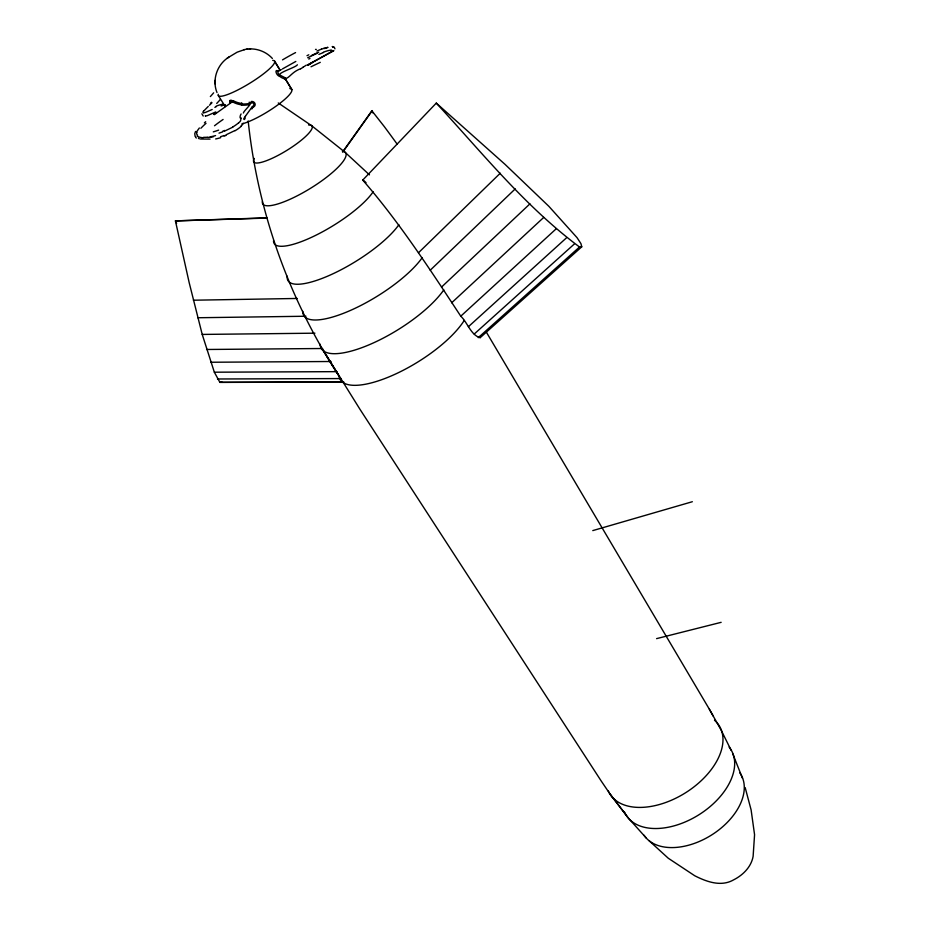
<?xml version="1.0" encoding="UTF-8"?>
<svg xmlns="http://www.w3.org/2000/svg" width="930" height="930" viewBox="0 0 930 930"><rect width="100%" height="100%" fill="white"/><g stroke="black" fill="none" stroke-linecap="round" stroke-linejoin="round"><path stroke-width="1.4" d="M241.649 104.16L241.765 102.939M300.529 68.773C288.73 73.098 288.509 82.898 279.895 76.516C274.629 73.307 295.659 67.797 297.379 64.786M214.26 114.681L232.023 102.009L232.268 100.661A3.185 1.907 46.7 0 0 229.675 100.824M216.992 92.535C211.959 80.189 216.864 65.158 227.862 57.788M266.864 217.864L175.421 220.887L189.185 282.673L202.217 334.428L214.342 372.198L219.91 382.393L221.677 381.695M243.102 123.213L242.591 124.376A12.195 2.546 -31.2 0 1 241.905 125.259L240.905 126.271M195.556 131.444L194.754 133.722L195.149 136.489M243.625 119.052L244.544 117.471M245.311 116.355L252.286 106.706L252.751 107.345M436.286 103.102C481.798 152.392 525.229 206.611 579.518 246.996L581.762 246.81L580.925 243.602L577.007 237.627L548.863 206.321L504.978 164.308L436.286 103.102L362.735 180.083C399.505 222.328 430.044 269.502 460.769 316.188C467.372 322.21 470.94 335.3 480.159 337.695L581.762 246.81M342.554 151.997L371.872 110.798L384.264 126.55A1257.871 706.323 37.6 0 1 397.087 144.045M342.996 151.799L372.291 110.612M243.369 113.018C243.962 110.286 254.32 102.254 249.101 102.265M203.798 110.961L208.262 106.415M199.357 127.98L197.276 130.839A13.834 7.091 -16.7 0 0 196.66 132.455M229.908 102.684A2.406 1.314 47.7 0 1 229.873 102.021A1.93 1.186 43.5 0 1 231.547 101.916L232.849 102.37M649.187 840.813L668.275 858.239L694.722 875.746C706.567 881.756 721.017 887.115 733.642 879.85C742.942 875.142 751.289 866.9 753.126 856.298L754.567 834.71L751.115 809.925L745.174 787.571M211.947 102.765L209.483 105.23M418.477 252.762L500.259 173.213M430.218 270.223L515.243 188.883M441.541 287.068L529.937 203.856M238.661 122.958L239.963 121.621A12.729 2.627 -31.1 0 0 240.579 120.772L241.103 118.017M451.689 302.785L543.736 217.411M460.769 316.188L556.059 228.931M204.391 122.865L205.658 121.714M468.36 326.755L566.405 237.906M474.254 334.01L574.333 243.997M478.252 337.683L579.518 246.996M285.557 77.969L278.558 74.4L277.442 70.808A3.069 1.325 60.1 0 0 276.094 72.308A3.069 1.325 60.1 0 0 278.686 75.888L278.709 75.923M228.257 57.509L237.162 52.173L244.555 49.604M227.06 58.392L228.861 57.056M253.134 106.38L252.332 106.741M306.365 65.112L304.645 66.216M304.064 66.576L302.889 67.309M281.267 69.611L278.326 71.296L277.442 70.808M234.976 130.537L226.106 134.78M282.371 68.971L295.833 61.438M232.721 127.189L224.537 131.142M307.691 65.1L333.393 50.662M307.679 64.833L333.754 50.766M306.993 55.695L308.807 54.8M308.76 59.043L309.992 58.451M212.191 109.484L205.646 112.332A11.834 2.209 -32.6 0 1 204.554 112.646L203.507 112.763M215.795 111.926L207.495 115.576A11.334 2.139 -32.6 0 1 206.437 115.855L205.658 115.925M316.909 51.034L321.454 49.127M318.874 54.405L323.489 52.522M222.677 131.862L218.992 133.13M224.246 135.489L220.55 136.733M221.108 105.95L225.432 104.695M592.782 530.6L692.338 501.723M656.592 638.631L721.145 622.333M246.508 49.244L247.787 49.081M243.962 49.709C254.111 47.174 265.376 50.732 272.374 58.474M210.052 139.105L200.403 139.023M330.65 50.534L333.568 50.685M249.926 48.941L250.589 48.895M332.696 46.884L334.23 47.198L334.963 48.837M175.421 220.887L266.689 218.085M193.394 300.216L297.216 298.46M197.788 317.746L305.982 316.235M202.217 334.428L314.91 333.184M206.565 349.482L322.652 348.506M210.657 362.247L331.057 361.503M214.342 372.198L336.951 371.651M217.481 378.987L341.31 378.568M221.549 382.335L342.961 381.998M219.91 382.393L343.833 382.056M332.417 46.547L333.521 46.791L332.336 46.628M284.952 79.376L284.162 78.678M233.325 101.126L232.547 100.777M278.5 71.25L278.058 71.157M278.256 102.963L311.666 125.713L345.03 152.264L369.466 174.863M362.874 179.862L366.048 182.64M203.205 116.041L201.88 113.797M195.637 137.256L196.311 138.012M646.397 838.163L628.878 818.679L610.278 794.371L601.198 780.991L359.991 409.328L323.094 350.145L339.52 376.813C289.335 300.32 257.738 211.935 248.182 120.947M610.278 794.371L626.471 815.517M285.347 78.887L291.834 89.606L285.429 79.062M218.329 95.569L225.293 106.59M274.664 61.31L280.197 70.401L274.443 60.938M486.111 331.719L709.323 709.148L721.122 730.096L731.201 750.382M709.323 709.148L713.182 716.007M371.872 110.798L372.756 112.844M732.817 753.916L742.489 778.271M175.607 220.666L176.607 223.374M480.054 336.393L480.159 337.695M215.074 80.398L215.097 83.898M272.711 60.38A32.98 5.917 -31.5 0 1 250.647 82.7A32.98 5.917 -31.5 0 1 218.259 94.29M289.823 88.548A32.701 6.452 -31.5 0 1 278.035 104.73A32.701 6.452 -31.5 0 1 241.823 123.946M199.311 138.803A9.684 4.999 -16.3 0 1 198.404 138.198M215.574 135.582A72.587 55.614 -55.8 0 1 210.192 136.861M220.654 137.698A93.605 76.458 -71 0 1 215.655 138.965M226.025 135.396A56.079 30.83 -38.6 0 1 224.142 136.094M241.3 126.154A10.207 2.511 -30.4 0 1 235.081 130.735M244.439 119.54A34.41 7.475 -33.3 0 1 245.195 118.25M244.671 117.424A87.618 21.285 -27.6 0 1 245.45 116.297M240.196 117.924A43.373 10.416 -27.5 0 1 241.091 113.96M240.707 118.273A68.343 14.229 -35 0 1 240.638 117.878M238.289 123.074A10.253 2.127 -31.1 0 1 232.663 127.05M224.618 130.456A52.696 27.144 -36.9 0 1 222.805 131.177M218.62 130.119A91.849 72.68 -62.3 0 1 213.296 131.862M213.493 136.698A71.471 58.206 -67.3 0 1 207.797 137.466M207.611 137.21A46.082 34.305 -50.1 0 1 203.577 137.326M203.24 137.733A21.402 14.496 -40.3 0 1 196.986 136.071M197.625 135.199A7.998 4.162 -22 0 1 196.765 132.432M200.88 128.27A77.353 41.792 -13.4 0 1 206.03 123.33M214.516 125.759A172.131 104.602 -7.4 0 1 223.095 119.459M229.977 102.777A3.406 2.197 55.3 0 1 229.85 100.986M251.251 101.486A3.174 2.837 19.7 0 1 255.087 103.858A3.174 2.837 19.7 0 1 252.704 107.171M253.053 106.148A1.93 1.872 25.3 0 0 252.367 102.719L249.24 103.474A28.877 25.25 -40.4 0 1 241.568 103.928M241.742 103.463A28.818 25.308 80.4 0 1 233.453 100.8M241.579 104.811A30.225 26.47 82.5 0 1 232.953 102.091M249.321 104.59A30.562 26.424 -40.7 0 1 241.416 105.16M252.483 108.578A29.504 24.413 -37.2 0 1 251.542 108.787M251.995 108.054A29.795 24.343 -36.1 0 1 251.519 108.171M282.522 59.88A146.928 60.671 -17.5 0 1 295.577 52.58M307.691 57.765A69.32 18.67 -20.9 0 1 317.281 53.289M323.373 52.208A9.416 1.941 -21.6 0 1 331.382 50.139M312.387 62.426A32.434 6.615 -29.3 0 1 308.26 65.228M303.029 67.332A79.654 8.998 -31 0 1 300.646 68.808M324.628 48.558A9.812 1.697 -30.9 0 1 327.848 47.36M315.514 49.406A21.088 0.814 -1.5 0 1 316.281 49.395M323.884 48.488A7.8 1.081 -18.9 0 1 327.662 47.465M321.489 49.209A13.415 2.674 -21.6 0 1 324.035 48.267M311.352 55.556A71.749 16.659 -21.6 0 1 318.734 52.161M311.004 66.786A150.939 43.873 -20.4 0 1 320.28 62.345M285.185 77.969A2.116 0.616 58.8 0 1 284.894 78.12M205.507 116.041A9.486 1.709 -34.9 0 1 205.263 115.797M213.551 114.227A32.806 4.999 -31.9 0 1 215.714 113.181M216.167 106.159A41.339 9.021 -36.2 0 1 223.13 104.195M214.842 107.369A65.891 8.265 -30.7 0 1 216.086 106.811M203.658 112.658A9.533 1.779 -32.7 0 1 203.531 111.1M211.529 102.265A50.766 3.743 -46.9 0 1 210.447 103.346M213.633 92.826A89.164 44.256 -63.8 0 1 210.366 96.557M220.317 99.487A68.773 36.154 -65.7 0 1 216.713 103.428M373.151 191.766A59.613 15.636 -31.6 0 1 315.386 235.488A59.613 15.636 -31.6 0 1 273.548 240.731M342.356 151.125A48.674 11.741 -31.6 0 1 312.48 187.081A48.674 11.741 -31.6 0 1 262.33 201.705M308.562 124.969A34.212 7.51 -31.6 0 1 286.998 150.288A34.212 7.51 -31.6 0 1 254.285 158.414M398.877 224.734A67.367 19.065 -31.6 0 1 332.138 274.164A67.367 19.065 -31.6 0 1 287.254 276.21M422.278 257.598A72.308 21.925 -31.6 0 1 351.656 309.888A72.308 21.925 -31.6 0 1 302.796 311.329M443.808 289.869A74.737 24.145 -31.7 0 1 371.396 343.809A74.737 24.145 -31.7 0 1 320.129 344.205M464.221 320.443A75.005 25.68 -31.7 0 1 394.274 374.604A75.005 25.68 -31.7 0 1 339.206 376.999M739.757 772.784A57.172 36.235 -32.1 0 1 712.787 834.233A57.172 36.235 -32.1 0 1 644.037 835.233M729.12 747.081A61.822 38.316 -32.1 0 1 698.558 814.994A61.822 38.316 -32.1 0 1 624.507 812.134M714.496 720.239A64.437 39.037 -32 0 1 687.77 791.337A64.437 39.037 -32 0 1 608.29 790.919"/></g></svg>
